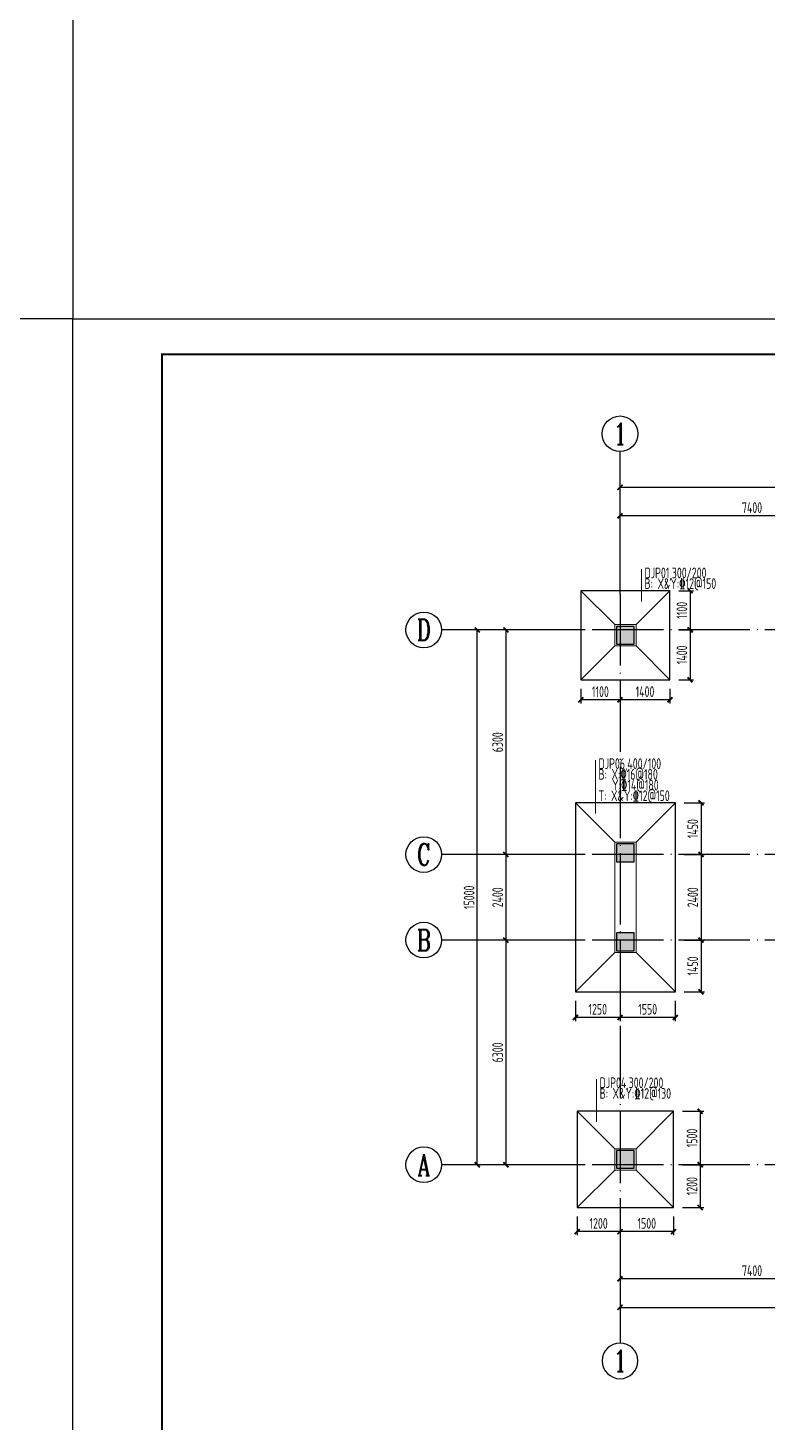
# Model space of a CAD drawing. Extents: x 9731685 to 18866768, y -962146 to 194094.
# Drawn here: x 9775799 to 9796517, y 14347 to 53449 of the extents above; entities that cross this region are included whole.
import ezdxf
from ezdxf.enums import TextEntityAlignment as Align

# ---------------------------------------------------------------- set-up
doc = ezdxf.new("R2010")
doc.units = 0
doc.header["$LTSCALE"] = 1000
doc.linetypes.add('DOTE', pattern=[2.42, 2, -0.2, 0.02, -0.2])
doc.layers.get('0').update_dxf_attribs({"linetype": 'CONTINUOUS'})
doc.layers.get('Defpoints').update_dxf_attribs({"linetype": 'CONTINUOUS'})
for name, color, linetype in [('10', 7, 'CONTINUOUS'), ('AXIS', 1, 'DOTE'), ('AXIS_DIM', 3, 'CONTINUOUS'), ('AXIS_NUM', 7, 'CONTINUOUS'), ('BORDER', 7, 'CONTINUOUS'), ('COLU', 7, 'CONTINUOUS'), ('COLU_HATCH', 251, 'CONTINUOUS'), ('DIM', 3, 'CONTINUOUS'), ('柱', 2, 'CONTINUOUS')]:
    doc.layers.add(name, color=color, linetype=linetype)
doc.layers.add('1505', color=2, linetype='CONTINUOUS', lineweight=18)
doc.layers.add('1526', color=7, linetype='CONTINUOUS', lineweight=18)
doc.layers.add('709', color=7, linetype='CONTINUOUS', lineweight=18, true_color=0xdfdfdf)
doc.styles.add('TSSD_Axis', font='Complex.shx', dxfattribs={"width": 0.7, "bigfont": 'hztxt.shx'})
doc.styles.add('TSSD_Dimension', font='Tssdeng.shx', dxfattribs={"width": 0.7, "bigfont": 'hztxt.shx'})
doc.styles.add('TSSD_Rein', font='Tssdeng.shx', dxfattribs={"width": 0.7, "bigfont": 'hztxt.shx'})
doc.dimstyles.new('TSSD_100_100$0', dxfattribs={"dimtxt": 300, "dimasz": 100, "dimexe": 100, "dimexo": 250, "dimgap": 80, "dimtad": 1, "dimdec": 0, "dimzin": 0, "dimdsep": 46, "dimtxsty": 'TSSD_Dimension', "dimblk1": 'ARCHTICK', "dimblk2": 'ARCHTICK', "dimsah": 1, "dimcen": 0, "dimclrd": 3, "dimclre": 256, "dimclrt": 7, "dimadec": 1, "dimazin": 0, "dimtfac": 1, "dimtdec": 0, "dimtix": 1, "dimtmove": 2, "dimatfit": 3, "dimldrblk": 'ARCHTICK', "dimfxl": 1, "dimtolj": 1, "dimtzin": 0, "dimarcsym": 0})

# ---------------------------------------------------------------- blocks, each defined once
blk = doc.blocks.new('ts_axno')
at = {"color": 0, "linetype": 'ByBlock', "lineweight": -2}
blk.add_circle((0, 0), 0.5, dxfattribs=at)
at = {"color": 0, "linetype": 'ByBlock', "lineweight": -2, "style": 'TSSD_Axis', "width": 0.7}
blk.add_attdef('A', text='', height=0.6, dxfattribs=at).set_placement((0, 0), align=Align.MIDDLE_CENTER)
blk = doc.blocks.new('_ArchTick')
at = {"color": 0, "linetype": 'ByBlock', "const_width": 0.5}
blk.add_lwpolyline([(-0.71, -0.71), (0.71, 0.71)], dxfattribs=at)
blk = doc.blocks.new('*D686')
at = {"layer": 'AXIS_DIM', "lineweight": -2}
for p, q in [((9792395, 37815), (9792395, 39865)), ((9799795, 37815), (9799795, 39865))]:
    blk.add_line(p, q, dxfattribs=at)
at = {"layer": 'AXIS_DIM', "color": 3, "lineweight": -2}
blk.add_line((9799795, 39765), (9792395, 39765), dxfattribs=at)
at = {"layer": 'Defpoints', "color": 0}
for p in [(9792395, 39765), (9792395, 37565), (9799795, 37565)]:
    blk.add_point(p, dxfattribs=at)
at = {"layer": 'AXIS_DIM', "color": 3, "lineweight": -2, "xscale": 100, "yscale": 100, "zscale": 100, "rotation": 180}
blk.add_blockref('_ArchTick', (9792395, 39765), dxfattribs=at)
at = {"layer": 'AXIS_DIM', "color": 3, "lineweight": -2, "xscale": 100, "yscale": 100, "zscale": 100}
blk.add_blockref('_ArchTick', (9799795, 39765), dxfattribs=at)
at = {"layer": 'AXIS_DIM', "color": 7, "insert": (9796095, 39995), "char_height": 300, "attachment_point": 5, "style": 'TSSD_Dimension'}
blk.add_mtext('\\A1;7400', dxfattribs=at)
blk = doc.blocks.new('*D687')
at = {"layer": 'AXIS_DIM', "lineweight": -2}
for p, q in [((9792395, 37815), (9792395, 40665)), ((9814395, 37815), (9814395, 40665))]:
    blk.add_line(p, q, dxfattribs=at)
at = {"layer": 'AXIS_DIM', "color": 3, "lineweight": -2}
blk.add_line((9792395, 40565), (9814395, 40565), dxfattribs=at)
at = {"layer": 'Defpoints', "color": 0}
for p in [(9814395, 40565), (9792395, 37565), (9814395, 37565)]:
    blk.add_point(p, dxfattribs=at)
at = {"layer": 'AXIS_DIM', "color": 3, "lineweight": -2, "xscale": 100, "yscale": 100, "zscale": 100, "rotation": 180}
blk.add_blockref('_ArchTick', (9792395, 40565), dxfattribs=at)
at = {"layer": 'AXIS_DIM', "color": 3, "lineweight": -2, "xscale": 100, "yscale": 100, "zscale": 100}
blk.add_blockref('_ArchTick', (9814395, 40565), dxfattribs=at)
at = {"layer": 'AXIS_DIM', "color": 7, "insert": (9803395, 40795), "char_height": 300, "attachment_point": 5, "style": 'TSSD_Dimension'}
blk.add_mtext('\\A1;22000', dxfattribs=at)
blk = doc.blocks.new('*D688')
at = {"layer": 'AXIS_DIM', "lineweight": -2}
for p, q in [((9791145, 36565), (9789095, 36565)), ((9791145, 30265), (9789095, 30265))]:
    blk.add_line(p, q, dxfattribs=at)
at = {"layer": 'AXIS_DIM', "color": 3, "lineweight": -2}
blk.add_line((9789195, 36565), (9789195, 30265), dxfattribs=at)
at = {"layer": 'Defpoints', "color": 0}
for p in [(9791395, 36565), (9789195, 30265), (9791395, 30265)]:
    blk.add_point(p, dxfattribs=at)
at = {"layer": 'AXIS_DIM', "color": 3, "lineweight": -2, "xscale": 100, "yscale": 100, "zscale": 100}
for p, rotation in [((9789195, 36565), 90), ((9789195, 30265), 270)]:
    blk.add_blockref('_ArchTick', p, dxfattribs=dict(at, rotation=rotation))
at = {"layer": 'AXIS_DIM', "color": 7, "insert": (9788965, 33415), "char_height": 300, "attachment_point": 5, "rotation": 90, "style": 'TSSD_Dimension'}
blk.add_mtext('\\A1;6300', dxfattribs=at)
blk = doc.blocks.new('*D689')
at = {"layer": 'AXIS_DIM', "lineweight": -2}
for p, q in [((9791145, 30265), (9789095, 30265)), ((9791145, 27865), (9789095, 27865))]:
    blk.add_line(p, q, dxfattribs=at)
at = {"layer": 'AXIS_DIM', "color": 3, "lineweight": -2}
blk.add_line((9789195, 30265), (9789195, 27865), dxfattribs=at)
at = {"layer": 'Defpoints', "color": 0}
for p in [(9791395, 30265), (9789195, 27865), (9791395, 27865)]:
    blk.add_point(p, dxfattribs=at)
at = {"layer": 'AXIS_DIM', "color": 3, "lineweight": -2, "xscale": 100, "yscale": 100, "zscale": 100}
for p, rotation in [((9789195, 30265), 90), ((9789195, 27865), 270)]:
    blk.add_blockref('_ArchTick', p, dxfattribs=dict(at, rotation=rotation))
at = {"layer": 'AXIS_DIM', "color": 7, "insert": (9788965, 29065), "char_height": 300, "attachment_point": 5, "rotation": 90, "style": 'TSSD_Dimension'}
blk.add_mtext('\\A1;2400', dxfattribs=at)
blk = doc.blocks.new('*D690')
at = {"layer": 'AXIS_DIM', "lineweight": -2}
for p, q in [((9791145, 27865), (9789095, 27865)), ((9791145, 21565), (9789095, 21565))]:
    blk.add_line(p, q, dxfattribs=at)
at = {"layer": 'AXIS_DIM', "color": 3, "lineweight": -2}
blk.add_line((9789195, 27865), (9789195, 21565), dxfattribs=at)
at = {"layer": 'Defpoints', "color": 0}
for p in [(9791395, 27865), (9789195, 21565), (9791395, 21565)]:
    blk.add_point(p, dxfattribs=at)
at = {"layer": 'AXIS_DIM', "color": 3, "lineweight": -2, "xscale": 100, "yscale": 100, "zscale": 100}
for p, rotation in [((9789195, 27865), 90), ((9789195, 21565), 270)]:
    blk.add_blockref('_ArchTick', p, dxfattribs=dict(at, rotation=rotation))
at = {"layer": 'AXIS_DIM', "color": 7, "insert": (9788965, 24715), "char_height": 300, "attachment_point": 5, "rotation": 90, "style": 'TSSD_Dimension'}
blk.add_mtext('\\A1;6300', dxfattribs=at)
blk = doc.blocks.new('*D691')
at = {"layer": 'AXIS_DIM', "lineweight": -2}
for p, q in [((9791145, 36565), (9788295, 36565)), ((9791145, 21565), (9788295, 21565))]:
    blk.add_line(p, q, dxfattribs=at)
at = {"layer": 'AXIS_DIM', "color": 3, "lineweight": -2}
blk.add_line((9788395, 21565), (9788395, 36565), dxfattribs=at)
at = {"layer": 'Defpoints', "color": 0}
for p in [(9788395, 36565), (9791395, 36565), (9791395, 21565)]:
    blk.add_point(p, dxfattribs=at)
at = {"layer": 'AXIS_DIM', "color": 3, "lineweight": -2, "xscale": 100, "yscale": 100, "zscale": 100}
for p, rotation in [((9788395, 36565), 90), ((9788395, 21565), 270)]:
    blk.add_blockref('_ArchTick', p, dxfattribs=dict(at, rotation=rotation))
at = {"layer": 'AXIS_DIM', "color": 7, "insert": (9788165, 29065), "char_height": 300, "attachment_point": 5, "rotation": 90, "style": 'TSSD_Dimension'}
blk.add_mtext('\\A1;15000', dxfattribs=at)
blk = doc.blocks.new('*D694')
at = {"layer": 'AXIS_DIM', "lineweight": -2}
for p, q in [((9792395, 20315), (9792395, 18265)), ((9799795, 20315), (9799795, 18265))]:
    blk.add_line(p, q, dxfattribs=at)
at = {"layer": 'AXIS_DIM', "color": 3, "lineweight": -2}
blk.add_line((9799795, 18365), (9792395, 18365), dxfattribs=at)
at = {"layer": 'Defpoints', "color": 0}
for p in [(9792395, 20565), (9799795, 20565), (9792395, 18365)]:
    blk.add_point(p, dxfattribs=at)
at = {"layer": 'AXIS_DIM', "color": 3, "lineweight": -2, "xscale": 100, "yscale": 100, "zscale": 100, "rotation": 180}
blk.add_blockref('_ArchTick', (9792395, 18365), dxfattribs=at)
at = {"layer": 'AXIS_DIM', "color": 3, "lineweight": -2, "xscale": 100, "yscale": 100, "zscale": 100}
blk.add_blockref('_ArchTick', (9799795, 18365), dxfattribs=at)
at = {"layer": 'AXIS_DIM', "color": 7, "insert": (9796095, 18595), "char_height": 300, "attachment_point": 5, "style": 'TSSD_Dimension'}
blk.add_mtext('\\A1;7400', dxfattribs=at)
blk = doc.blocks.new('*D695')
at = {"layer": 'AXIS_DIM', "lineweight": -2}
for p, q in [((9792395, 20315), (9792395, 17465)), ((9814395, 20315), (9814395, 17465))]:
    blk.add_line(p, q, dxfattribs=at)
at = {"layer": 'AXIS_DIM', "color": 3, "lineweight": -2}
blk.add_line((9792395, 17565), (9814395, 17565), dxfattribs=at)
at = {"layer": 'Defpoints', "color": 0}
for p in [(9792395, 20565), (9814395, 20565), (9814395, 17565)]:
    blk.add_point(p, dxfattribs=at)
at = {"layer": 'AXIS_DIM', "color": 3, "lineweight": -2, "xscale": 100, "yscale": 100, "zscale": 100, "rotation": 180}
blk.add_blockref('_ArchTick', (9792395, 17565), dxfattribs=at)
at = {"layer": 'AXIS_DIM', "color": 3, "lineweight": -2, "xscale": 100, "yscale": 100, "zscale": 100}
blk.add_blockref('_ArchTick', (9814395, 17565), dxfattribs=at)
at = {"layer": 'AXIS_DIM', "color": 7, "insert": (9803395, 17795), "char_height": 300, "attachment_point": 5, "style": 'TSSD_Dimension'}
blk.add_mtext('\\A1;22000', dxfattribs=at)
blk = doc.blocks.new('*D700')
at = {"layer": 'Defpoints', "color": 0}
for p in [(9793795, 37665), (9793795, 36565), (9794359, 36565)]:
    blk.add_point(p, dxfattribs=at)
at = {"layer": 'DIM', "lineweight": -2}
for p, q in [((9794045, 37665), (9794459, 37665)), ((9794045, 36565), (9794459, 36565))]:
    blk.add_line(p, q, dxfattribs=at)
at = {"layer": 'DIM', "color": 3, "lineweight": -2}
blk.add_line((9794359, 37665), (9794359, 36565), dxfattribs=at)
at = {"layer": 'DIM', "color": 3, "lineweight": -2, "xscale": 100, "yscale": 100, "zscale": 100}
for p, rotation in [((9794359, 37665), 90), ((9794359, 36565), 270)]:
    blk.add_blockref('_ArchTick', p, dxfattribs=dict(at, rotation=rotation))
at = {"layer": 'DIM', "color": 7, "insert": (9794129, 37115), "char_height": 300, "attachment_point": 5, "rotation": 90, "style": 'TSSD_Dimension'}
blk.add_mtext('\\A1;1100', dxfattribs=at)
blk = doc.blocks.new('*D701')
at = {"layer": 'Defpoints', "color": 0}
for p in [(9793795, 36565), (9793795, 35165), (9794359, 35165)]:
    blk.add_point(p, dxfattribs=at)
at = {"layer": 'DIM', "lineweight": -2}
for p, q in [((9794045, 36565), (9794459, 36565)), ((9794045, 35165), (9794459, 35165))]:
    blk.add_line(p, q, dxfattribs=at)
at = {"layer": 'DIM', "color": 3, "lineweight": -2}
blk.add_line((9794359, 36565), (9794359, 35165), dxfattribs=at)
at = {"layer": 'DIM', "color": 3, "lineweight": -2, "xscale": 100, "yscale": 100, "zscale": 100}
for p, rotation in [((9794359, 36565), 90), ((9794359, 35165), 270)]:
    blk.add_blockref('_ArchTick', p, dxfattribs=dict(at, rotation=rotation))
at = {"layer": 'DIM', "color": 7, "insert": (9794129, 35865), "char_height": 300, "attachment_point": 5, "rotation": 90, "style": 'TSSD_Dimension'}
blk.add_mtext('\\A1;1400', dxfattribs=at)
blk = doc.blocks.new('*D702')
at = {"layer": 'Defpoints', "color": 0}
for p in [(9792395, 35165), (9793795, 35165), (9792395, 34604)]:
    blk.add_point(p, dxfattribs=at)
at = {"layer": 'DIM', "lineweight": -2}
for p, q in [((9792395, 34915), (9792395, 34504)), ((9793795, 34915), (9793795, 34504))]:
    blk.add_line(p, q, dxfattribs=at)
at = {"layer": 'DIM', "color": 3, "lineweight": -2}
blk.add_line((9793795, 34604), (9792395, 34604), dxfattribs=at)
at = {"layer": 'DIM', "color": 3, "lineweight": -2, "xscale": 100, "yscale": 100, "zscale": 100, "rotation": 180}
blk.add_blockref('_ArchTick', (9792395, 34604), dxfattribs=at)
at = {"layer": 'DIM', "color": 3, "lineweight": -2, "xscale": 100, "yscale": 100, "zscale": 100}
blk.add_blockref('_ArchTick', (9793795, 34604), dxfattribs=at)
at = {"layer": 'DIM', "color": 7, "insert": (9793095, 34834), "char_height": 300, "attachment_point": 5, "style": 'TSSD_Dimension'}
blk.add_mtext('\\A1;1400', dxfattribs=at)
blk = doc.blocks.new('*D703')
at = {"layer": 'Defpoints', "color": 0}
for p in [(9791295, 35165), (9792395, 35165), (9791295, 34604)]:
    blk.add_point(p, dxfattribs=at)
at = {"layer": 'DIM', "lineweight": -2}
for p, q in [((9791295, 34915), (9791295, 34504)), ((9792395, 34915), (9792395, 34504))]:
    blk.add_line(p, q, dxfattribs=at)
at = {"layer": 'DIM', "color": 3, "lineweight": -2}
blk.add_line((9792395, 34604), (9791295, 34604), dxfattribs=at)
at = {"layer": 'DIM', "color": 3, "lineweight": -2, "xscale": 100, "yscale": 100, "zscale": 100, "rotation": 180}
blk.add_blockref('_ArchTick', (9791295, 34604), dxfattribs=at)
at = {"layer": 'DIM', "color": 3, "lineweight": -2, "xscale": 100, "yscale": 100, "zscale": 100}
blk.add_blockref('_ArchTick', (9792395, 34604), dxfattribs=at)
at = {"layer": 'DIM', "color": 7, "insert": (9791845, 34834), "char_height": 300, "attachment_point": 5, "style": 'TSSD_Dimension'}
blk.add_mtext('\\A1;1100', dxfattribs=at)
blk = doc.blocks.new('*D704')
at = {"layer": 'Defpoints', "color": 0}
for p in [(9793945, 31715), (9793945, 30265), (9794665, 30265)]:
    blk.add_point(p, dxfattribs=at)
at = {"layer": 'DIM', "lineweight": -2}
for p, q in [((9794195, 31715), (9794765, 31715)), ((9794195, 30265), (9794765, 30265))]:
    blk.add_line(p, q, dxfattribs=at)
at = {"layer": 'DIM', "color": 3, "lineweight": -2}
blk.add_line((9794665, 31715), (9794665, 30265), dxfattribs=at)
at = {"layer": 'DIM', "color": 3, "lineweight": -2, "xscale": 100, "yscale": 100, "zscale": 100}
for p, rotation in [((9794665, 31715), 90), ((9794665, 30265), 270)]:
    blk.add_blockref('_ArchTick', p, dxfattribs=dict(at, rotation=rotation))
at = {"layer": 'DIM', "color": 7, "insert": (9794435, 30990), "char_height": 300, "attachment_point": 5, "rotation": 90, "style": 'TSSD_Dimension'}
blk.add_mtext('\\A1;1450', dxfattribs=at)
blk = doc.blocks.new('*D705')
at = {"layer": 'Defpoints', "color": 0}
for p in [(9793945, 30265), (9793945, 27865), (9794665, 27865)]:
    blk.add_point(p, dxfattribs=at)
at = {"layer": 'DIM', "lineweight": -2}
for p, q in [((9794195, 30265), (9794765, 30265)), ((9794195, 27865), (9794765, 27865))]:
    blk.add_line(p, q, dxfattribs=at)
at = {"layer": 'DIM', "color": 3, "lineweight": -2}
blk.add_line((9794665, 30265), (9794665, 27865), dxfattribs=at)
at = {"layer": 'DIM', "color": 3, "lineweight": -2, "xscale": 100, "yscale": 100, "zscale": 100}
for p, rotation in [((9794665, 30265), 90), ((9794665, 27865), 270)]:
    blk.add_blockref('_ArchTick', p, dxfattribs=dict(at, rotation=rotation))
at = {"layer": 'DIM', "color": 7, "insert": (9794435, 29065), "char_height": 300, "attachment_point": 5, "rotation": 90, "style": 'TSSD_Dimension'}
blk.add_mtext('\\A1;2400', dxfattribs=at)
blk = doc.blocks.new('*D706')
at = {"layer": 'Defpoints', "color": 0}
for p in [(9793945, 27865), (9793945, 26415), (9794665, 26415)]:
    blk.add_point(p, dxfattribs=at)
at = {"layer": 'DIM', "lineweight": -2}
for p, q in [((9794195, 27865), (9794765, 27865)), ((9794195, 26415), (9794765, 26415))]:
    blk.add_line(p, q, dxfattribs=at)
at = {"layer": 'DIM', "color": 3, "lineweight": -2}
blk.add_line((9794665, 27865), (9794665, 26415), dxfattribs=at)
at = {"layer": 'DIM', "color": 3, "lineweight": -2, "xscale": 100, "yscale": 100, "zscale": 100}
for p, rotation in [((9794665, 27865), 90), ((9794665, 26415), 270)]:
    blk.add_blockref('_ArchTick', p, dxfattribs=dict(at, rotation=rotation))
at = {"layer": 'DIM', "color": 7, "insert": (9794435, 27140), "char_height": 300, "attachment_point": 5, "rotation": 90, "style": 'TSSD_Dimension'}
blk.add_mtext('\\A1;1450', dxfattribs=at)
blk = doc.blocks.new('*D707')
at = {"layer": 'Defpoints', "color": 0}
for p in [(9792395, 26415), (9793945, 26415), (9792395, 25696)]:
    blk.add_point(p, dxfattribs=at)
at = {"layer": 'DIM', "lineweight": -2}
for p, q in [((9792395, 26165), (9792395, 25596)), ((9793945, 26165), (9793945, 25596))]:
    blk.add_line(p, q, dxfattribs=at)
at = {"layer": 'DIM', "color": 3, "lineweight": -2}
blk.add_line((9793945, 25696), (9792395, 25696), dxfattribs=at)
at = {"layer": 'DIM', "color": 3, "lineweight": -2, "xscale": 100, "yscale": 100, "zscale": 100, "rotation": 180}
blk.add_blockref('_ArchTick', (9792395, 25696), dxfattribs=at)
at = {"layer": 'DIM', "color": 3, "lineweight": -2, "xscale": 100, "yscale": 100, "zscale": 100}
blk.add_blockref('_ArchTick', (9793945, 25696), dxfattribs=at)
at = {"layer": 'DIM', "color": 7, "insert": (9793170, 25926), "char_height": 300, "attachment_point": 5, "style": 'TSSD_Dimension'}
blk.add_mtext('\\A1;1550', dxfattribs=at)
blk = doc.blocks.new('*D708')
at = {"layer": 'Defpoints', "color": 0}
for p in [(9791145, 26415), (9792395, 26415), (9791145, 25696)]:
    blk.add_point(p, dxfattribs=at)
at = {"layer": 'DIM', "lineweight": -2}
for p, q in [((9791145, 26165), (9791145, 25596)), ((9792395, 26165), (9792395, 25596))]:
    blk.add_line(p, q, dxfattribs=at)
at = {"layer": 'DIM', "color": 3, "lineweight": -2}
blk.add_line((9792395, 25696), (9791145, 25696), dxfattribs=at)
at = {"layer": 'DIM', "color": 3, "lineweight": -2, "xscale": 100, "yscale": 100, "zscale": 100, "rotation": 180}
blk.add_blockref('_ArchTick', (9791145, 25696), dxfattribs=at)
at = {"layer": 'DIM', "color": 3, "lineweight": -2, "xscale": 100, "yscale": 100, "zscale": 100}
blk.add_blockref('_ArchTick', (9792395, 25696), dxfattribs=at)
at = {"layer": 'DIM', "color": 7, "insert": (9791770, 25926), "char_height": 300, "attachment_point": 5, "style": 'TSSD_Dimension'}
blk.add_mtext('\\A1;1250', dxfattribs=at)
blk = doc.blocks.new('*D709')
at = {"layer": 'Defpoints', "color": 0}
for p in [(9793895, 23065), (9793895, 21565), (9794642, 21565)]:
    blk.add_point(p, dxfattribs=at)
at = {"layer": 'DIM', "lineweight": -2}
for p, q in [((9794145, 23065), (9794742, 23065)), ((9794145, 21565), (9794742, 21565))]:
    blk.add_line(p, q, dxfattribs=at)
at = {"layer": 'DIM', "color": 3, "lineweight": -2}
blk.add_line((9794642, 23065), (9794642, 21565), dxfattribs=at)
at = {"layer": 'DIM', "color": 3, "lineweight": -2, "xscale": 100, "yscale": 100, "zscale": 100}
for p, rotation in [((9794642, 23065), 90), ((9794642, 21565), 270)]:
    blk.add_blockref('_ArchTick', p, dxfattribs=dict(at, rotation=rotation))
at = {"layer": 'DIM', "color": 7, "insert": (9794412, 22315), "char_height": 300, "attachment_point": 5, "rotation": 90, "style": 'TSSD_Dimension'}
blk.add_mtext('\\A1;1500', dxfattribs=at)
blk = doc.blocks.new('*D710')
at = {"layer": 'Defpoints', "color": 0}
for p in [(9793895, 21565), (9793895, 20365), (9794642, 20365)]:
    blk.add_point(p, dxfattribs=at)
at = {"layer": 'DIM', "lineweight": -2}
for p, q in [((9794145, 21565), (9794742, 21565)), ((9794145, 20365), (9794742, 20365))]:
    blk.add_line(p, q, dxfattribs=at)
at = {"layer": 'DIM', "color": 3, "lineweight": -2}
blk.add_line((9794642, 21565), (9794642, 20365), dxfattribs=at)
at = {"layer": 'DIM', "color": 3, "lineweight": -2, "xscale": 100, "yscale": 100, "zscale": 100}
for p, rotation in [((9794642, 21565), 90), ((9794642, 20365), 270)]:
    blk.add_blockref('_ArchTick', p, dxfattribs=dict(at, rotation=rotation))
at = {"layer": 'DIM', "color": 7, "insert": (9794412, 20965), "char_height": 300, "attachment_point": 5, "rotation": 90, "style": 'TSSD_Dimension'}
blk.add_mtext('\\A1;1200', dxfattribs=at)
blk = doc.blocks.new('*D711')
at = {"layer": 'Defpoints', "color": 0}
for p in [(9792395, 20365), (9793895, 20365), (9792395, 19689)]:
    blk.add_point(p, dxfattribs=at)
at = {"layer": 'DIM', "lineweight": -2}
for p, q in [((9792395, 20115), (9792395, 19589)), ((9793895, 20115), (9793895, 19589))]:
    blk.add_line(p, q, dxfattribs=at)
at = {"layer": 'DIM', "color": 3, "lineweight": -2}
blk.add_line((9793895, 19689), (9792395, 19689), dxfattribs=at)
at = {"layer": 'DIM', "color": 3, "lineweight": -2, "xscale": 100, "yscale": 100, "zscale": 100, "rotation": 180}
blk.add_blockref('_ArchTick', (9792395, 19689), dxfattribs=at)
at = {"layer": 'DIM', "color": 3, "lineweight": -2, "xscale": 100, "yscale": 100, "zscale": 100}
blk.add_blockref('_ArchTick', (9793895, 19689), dxfattribs=at)
at = {"layer": 'DIM', "color": 7, "insert": (9793145, 19919), "char_height": 300, "attachment_point": 5, "style": 'TSSD_Dimension'}
blk.add_mtext('\\A1;1500', dxfattribs=at)
blk = doc.blocks.new('*D712')
at = {"layer": 'Defpoints', "color": 0}
for p in [(9791195, 20365), (9792395, 20365), (9791195, 19689)]:
    blk.add_point(p, dxfattribs=at)
at = {"layer": 'DIM', "lineweight": -2}
for p, q in [((9791195, 20115), (9791195, 19589)), ((9792395, 20115), (9792395, 19589))]:
    blk.add_line(p, q, dxfattribs=at)
at = {"layer": 'DIM', "color": 3, "lineweight": -2}
blk.add_line((9792395, 19689), (9791195, 19689), dxfattribs=at)
at = {"layer": 'DIM', "color": 3, "lineweight": -2, "xscale": 100, "yscale": 100, "zscale": 100, "rotation": 180}
blk.add_blockref('_ArchTick', (9791195, 19689), dxfattribs=at)
at = {"layer": 'DIM', "color": 3, "lineweight": -2, "xscale": 100, "yscale": 100, "zscale": 100}
blk.add_blockref('_ArchTick', (9792395, 19689), dxfattribs=at)
at = {"layer": 'DIM', "color": 7, "insert": (9791795, 19919), "char_height": 300, "attachment_point": 5, "style": 'TSSD_Dimension'}
blk.add_mtext('\\A1;1200', dxfattribs=at)

msp = doc.modelspace()

# ---------------------------------------------------------------- hatches: boundary and pattern name
at = {"layer": 'COLU_HATCH'}
for points in [[(9792795.4, 36164.9), (9792795.4, 36664.9), (9792295.4, 36664.9), (9792295.4, 36164.9)], [(9792795.4, 30064.9), (9792795.4, 30564.9), (9792295.4, 30564.9), (9792295.4, 30064.9)], [(9792795.4, 27564.9), (9792795.4, 28064.9), (9792295.4, 28064.9), (9792295.4, 27564.9)], [(9792795.4, 21464.9), (9792795.4, 21964.9), (9792295.4, 21964.9), (9792295.4, 21464.9)]]:
    msp.add_hatch(color=256, dxfattribs=at).paths.add_polyline_path(points)

# ---------------------------------------------------------------- linework, layer by layer
at = {"layer": '10', "ltscale": 1}
for points in [[(9792795.4, 36164.9), (9792795.4, 36664.9), (9792295.4, 36664.9), (9792295.4, 36164.9)], [(9792795.4, 30064.9), (9792795.4, 30564.9), (9792295.4, 30564.9), (9792295.4, 30064.9)], [(9792795.4, 27564.9), (9792795.4, 28064.9), (9792295.4, 28064.9), (9792295.4, 27564.9)], [(9792795.4, 21464.9), (9792795.4, 21964.9), (9792295.4, 21964.9), (9792295.4, 21464.9)]]:
    msp.add_lwpolyline(points, close=True, dxfattribs=at)
at = {"layer": '1505', "ltscale": 1}
for points in [[(9791295.4, 37664.9), (9792245.4, 36714.9)], [(9793795.4, 37664.9), (9792845.4, 36714.9)], [(9791295.4, 35164.9), (9792245.4, 36114.9)], [(9793795.4, 35164.9), (9792845.4, 36114.9)], [(9791145.4, 31714.9), (9792245.4, 30614.9)], [(9793945.4, 31714.9), (9792845.4, 30614.9)], [(9791145.4, 26414.9), (9792245.4, 27514.9)], [(9793945.4, 26414.9), (9792845.4, 27514.9)], [(9791195.4, 23064.9), (9792245.4, 22014.9)], [(9793895.4, 23064.9), (9792845.4, 22014.9)], [(9791195.4, 20364.9), (9792245.4, 21414.9)], [(9793895.4, 20364.9), (9792845.4, 21414.9)]]:
    msp.add_lwpolyline(points, dxfattribs=at)
for points in [[(9792245.4, 36114.9), (9792845.4, 36114.9), (9792845.4, 36714.9), (9792245.4, 36714.9)], [(9792245.4, 27514.9), (9792845.4, 27514.9), (9792845.4, 30614.9), (9792245.4, 30614.9)], [(9792245.4, 21414.9), (9792845.4, 21414.9), (9792845.4, 22014.9), (9792245.4, 22014.9)]]:
    msp.add_lwpolyline(points, close=True, dxfattribs=at)
at = {"layer": '1526', "ltscale": 1}
for p, q in [((9792995, 37364.9), (9792995, 38264.9)), ((9791705.4, 31414.9), (9791705.4, 32914.9)), ((9791735.4, 22764.9), (9791735.4, 23964.9))]:
    msp.add_line(p, q, dxfattribs=at)
at = {"layer": '709', "linetype": 'Continuous'}
for points in [[(9792795.4, 36164.9), (9792795.4, 36664.9), (9792295.4, 36664.9), (9792295.4, 36164.9)], [(9792795.4, 30064.9), (9792795.4, 30564.9), (9792295.4, 30564.9), (9792295.4, 30064.9)], [(9792795.4, 27564.9), (9792795.4, 28064.9), (9792295.4, 28064.9), (9792295.4, 27564.9)], [(9792795.4, 21464.9), (9792795.4, 21964.9), (9792295.4, 21964.9), (9792295.4, 21464.9)]]:
    msp.add_lwpolyline(points, close=True, dxfattribs=at)
at = {"layer": 'AXIS'}
for p, q in [((9792395.4, 37564.9, 0), (9792395.4, 20564.9, 0)), ((9815395.4, 36564.9, 0), (9791395.4, 36564.9, 0)), ((9815395.4, 30264.9, 0), (9791395.4, 30264.9, 0)), ((9815395.4, 27864.9, 0), (9791395.4, 27864.9, 0)), ((9815395.4, 21564.9, 0), (9791395.4, 21564.9, 0))]:
    msp.add_line(p, q, dxfattribs=at)
at = {"layer": 'AXIS_NUM'}
for p, q in [((9792395.4, 37564.9, 0), (9792395.4, 41564.9, 0)), ((9791395.4, 36564.9, 0), (9787395.4, 36564.9, 0)), ((9791395.4, 30264.9, 0), (9787395.4, 30264.9, 0)), ((9791395.4, 27864.9, 0), (9787395.4, 27864.9, 0)), ((9791395.4, 21564.9, 0), (9787395.4, 21564.9, 0)), ((9792395.4, 20564.9, 0), (9792395.4, 16564.9, 0))]:
    msp.add_line(p, q, dxfattribs=at)
at = {"layer": 'BORDER'}
msp.add_lwpolyline([(9777056.8, 3293.7), (9777056.8, 45293.7), (9836456.8, 45293.7), (9836456.8, 3293.7)], close=True, dxfattribs=at)
at = {"layer": 'BORDER', "const_width": 50}
msp.add_lwpolyline([(9779556.8, 4293.7), (9779556.8, 44293.7), (9835456.8, 44293.7), (9835456.8, 4293.7)], close=True, dxfattribs=at)
at = {"layer": 'COLU', "ltscale": 1}
for points in [[(9791295.4, 35164.9), (9793795.4, 35164.9), (9793795.4, 37664.9), (9791295.4, 37664.9)], [(9791145.4, 26414.9), (9793945.4, 26414.9), (9793945.4, 31714.9), (9791145.4, 31714.9)], [(9791195.4, 20364.9), (9793895.4, 20364.9), (9793895.4, 23064.9), (9791195.4, 23064.9)]]:
    msp.add_lwpolyline(points, close=True, dxfattribs=at)
at = {"layer": '柱'}
msp.add_lwpolyline([(9732136.8, 55293.7), (9777056.8, 55293.7), (9777056.8, 45293.7), (9732136.8, 45293.7)], close=True, dxfattribs=at)

# ---------------------------------------------------------------- block references
at = {"layer": 'AXIS_NUM'}
ref = msp.add_blockref('ts_axno', (9792395.4, 42064.9, 0), dxfattribs=dict(at, xscale=1000, yscale=1000, zscale=1000))
ref.add_attrib('1', '1', dxfattribs={"height": 600, "style": 'TSSD_Axis', "width": 0.7}).set_placement((9792395.4, 42064.9, 0), align=Align.MIDDLE_CENTER)
ref = msp.add_blockref('ts_axno', (9786895.4, 36564.9, 0), dxfattribs=dict(at, xscale=1000, yscale=1000, zscale=1000))
ref.add_attrib('D', 'D', dxfattribs={"height": 600, "style": 'TSSD_Axis', "width": 0.7}).set_placement((9786895.4, 36564.9, 0), align=Align.MIDDLE_CENTER)
ref = msp.add_blockref('ts_axno', (9786895.4, 30264.9, 0), dxfattribs=dict(at, xscale=1000, yscale=1000, zscale=1000))
ref.add_attrib('C', 'C', dxfattribs={"height": 600, "style": 'TSSD_Axis', "width": 0.7}).set_placement((9786895.4, 30264.9, 0), align=Align.MIDDLE_CENTER)
ref = msp.add_blockref('ts_axno', (9786895.4, 27864.9, 0), dxfattribs=dict(at, xscale=1000, yscale=1000, zscale=1000))
ref.add_attrib('B', 'B', dxfattribs={"height": 600, "style": 'TSSD_Axis', "width": 0.7}).set_placement((9786895.4, 27864.9, 0), align=Align.MIDDLE_CENTER)
ref = msp.add_blockref('ts_axno', (9786895.4, 21564.9, 0), dxfattribs=dict(at, xscale=1000, yscale=1000, zscale=1000))
ref.add_attrib('A', 'A', dxfattribs={"height": 600, "style": 'TSSD_Axis', "width": 0.7}).set_placement((9786895.4, 21564.9, 0), align=Align.MIDDLE_CENTER)
ref = msp.add_blockref('ts_axno', (9792395.4, 16064.9, 0), dxfattribs=dict(at, xscale=-1000, yscale=1000, zscale=1000, rotation=180))
ref.add_attrib('1', '1', dxfattribs={"height": 600, "style": 'TSSD_Axis', "width": 0.7}).set_placement((9792395.4, 16064.9, 0), align=Align.MIDDLE_CENTER)

# ---------------------------------------------------------------- texts
at = {"layer": '1526', "style": 'TSSD_Rein', "width": 0.7}
for s, p in [('DJP01,300/200', (9793082.9, 38314.3)), ('B: X&Y:%%13212@150', (9793082.9, 38014.3)), ('DJP06,400/100', (9791793.3, 32964.3)), ('B: X:%%13216@180', (9791793.3, 32664.3)), ('T: X&Y:%%13212@150', (9791793.3, 32064.3)), ('   Y:%%13214@180', (9791793.3, 32364.3)), ('DJP04,300/200', (9791823.3, 24014.3)), ('B: X&Y:%%13212@130', (9791823.3, 23714.3))]:
    msp.add_text(s, height=300, dxfattribs=at).set_placement(p, align=Align.TOP_LEFT)

# ---------------------------------------------------------------- dimensions: what is measured, and where the dimension line sits
at = {"layer": 'AXIS_DIM'}
for base, p1, p2, picture, middle in [((9814395.4, 40564.9, 0), (9792395.4, 37564.9, 0), (9814395.4, 37564.9, 0), '*D687', (9803395.4, 40794.9, 0)), ((9792395.4, 39764.9, 0), (9799795.4, 37564.9, 0), (9792395.4, 37564.9, 0), '*D686', (9796095.4, 39994.9, 0)), ((9792395.4, 18364.9, 0), (9799795.4, 20564.9, 0), (9792395.4, 20564.9, 0), '*D694', (9796095.4, 18594.9, 0)), ((9814395.4, 17564.9, 0), (9792395.4, 20564.9, 0), (9814395.4, 20564.9, 0), '*D695', (9803395.4, 17794.9, 0))]:
    dim = msp.add_linear_dim(base=base, p1=p1, p2=p2, dimstyle='TSSD_100_100$0', dxfattribs=at)
    dim.commit()
    dim.dimension.update_dxf_attribs({"geometry": picture, "text_midpoint": middle})
for base, p1, p2, picture, middle in [((9788395.4, 36564.9, 0), (9791395.4, 21564.9, 0), (9791395.4, 36564.9, 0), '*D691', (9788165.4, 29064.9, 0)), ((9789195.4, 30264.9, 0), (9791395.4, 36564.9, 0), (9791395.4, 30264.9, 0), '*D688', (9788965.4, 33414.9, 0)), ((9789195.4, 27864.9, 0), (9791395.4, 30264.9, 0), (9791395.4, 27864.9, 0), '*D689', (9788965.4, 29064.9, 0)), ((9789195.4, 21564.9, 0), (9791395.4, 27864.9, 0), (9791395.4, 21564.9, 0), '*D690', (9788965.4, 24714.9, 0))]:
    dim = msp.add_linear_dim(base=base, p1=p1, p2=p2, angle=90, dimstyle='TSSD_100_100$0', dxfattribs=at)
    dim.commit()
    dim.dimension.update_dxf_attribs({"geometry": picture, "text_midpoint": middle})
at = {"layer": 'DIM'}
for base, p1, p2, picture, middle in [((9794359.5, 36564.9), (9793795.4, 37664.9), (9793795.4, 36564.9), '*D700', (9794129.5, 37114.9)), ((9794359.5, 35164.9), (9793795.4, 36564.9), (9793795.4, 35164.9), '*D701', (9794129.5, 35864.9)), ((9794665.3, 30264.9), (9793945.4, 31714.9), (9793945.4, 30264.9), '*D704', (9794435.3, 30989.9)), ((9794665.3, 27864.9), (9793945.4, 30264.9), (9793945.4, 27864.9), '*D705', (9794435.3, 29064.9)), ((9794665.3, 26414.9), (9793945.4, 27864.9), (9793945.4, 26414.9), '*D706', (9794435.3, 27139.9)), ((9794641.8, 21564.9), (9793895.4, 23064.9), (9793895.4, 21564.9), '*D709', (9794411.8, 22314.9)), ((9794641.8, 20364.9), (9793895.4, 21564.9), (9793895.4, 20364.9), '*D710', (9794411.8, 20964.9))]:
    dim = msp.add_linear_dim(base=base, p1=p1, p2=p2, angle=90, dimstyle='TSSD_100_100$0', dxfattribs=at)
    dim.commit()
    dim.dimension.update_dxf_attribs({"geometry": picture, "text_midpoint": middle})
for base, p1, p2, picture, middle in [((9791295.4, 34604.4), (9792395.4, 35164.9), (9791295.4, 35164.9), '*D703', (9791845.4, 34834.4)), ((9792395.4, 34604.4), (9793795.4, 35164.9), (9792395.4, 35164.9), '*D702', (9793095.4, 34834.4)), ((9791145.4, 25696), (9792395.4, 26414.9), (9791145.4, 26414.9), '*D708', (9791770.4, 25926)), ((9792395.4, 25696), (9793945.4, 26414.9), (9792395.4, 26414.9), '*D707', (9793170.4, 25926)), ((9791195.4, 19689.5), (9792395.4, 20364.9), (9791195.4, 20364.9), '*D712', (9791795.4, 19919.5)), ((9792395.4, 19689.5), (9793895.4, 20364.9), (9792395.4, 20364.9), '*D711', (9793145.4, 19919.5))]:
    dim = msp.add_linear_dim(base=base, p1=p1, p2=p2, dimstyle='TSSD_100_100$0', dxfattribs=at)
    dim.commit()
    dim.dimension.update_dxf_attribs({"geometry": picture, "text_midpoint": middle})

doc.saveas('drawing.dxf')
